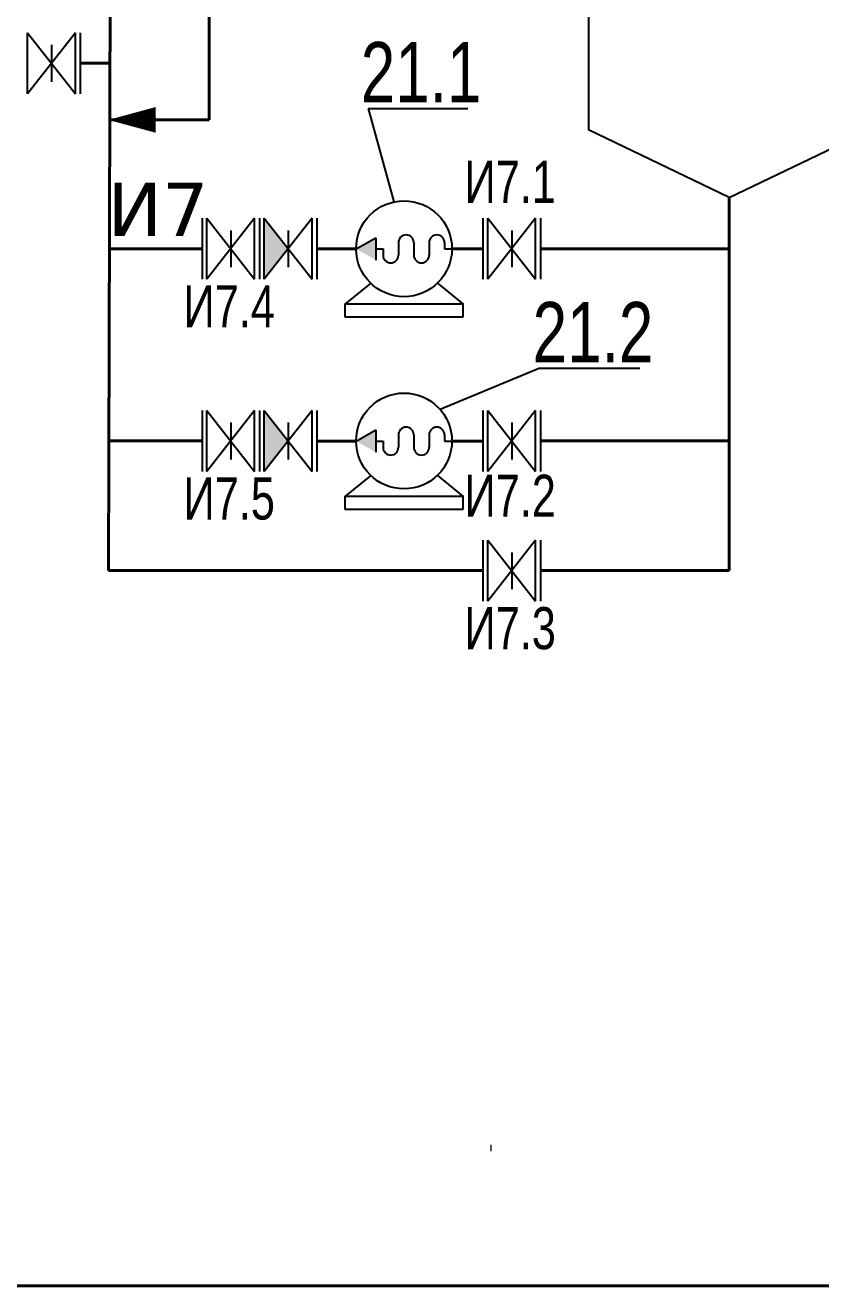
# Model space of a CAD drawing. Extents: x 151310 to 250336, y -70311 to -4848.
# Drawn here: x 225252 to 227484, y -27149 to -23612 of the extents above; entities that cross this region are included whole.
import ezdxf

# ---------------------------------------------------------------- set-up
doc = ezdxf.new("R2010")
doc.units = 0
doc.header["$LTSCALE"] = 300
doc.header["$MEASUREMENT"] = 0
doc.layers.add('1', color=7, linetype='CONTINUOUS')
doc.layers.add('Обозначение задвижек', color=7, linetype='CONTINUOUS')
doc.layers.add('воздух', color=140, linetype='CONTINUOUS', lineweight=15)
doc.layers.add('Запорная арматура', color=7, linetype='CONTINUOUS', lineweight=20)
for name, color, linetype, lineweight, true_color in [('И7', 7, 'CONTINUOUS', 40, 0x1e0a00), ('К10', 7, 'CONTINUOUS', 40, 0x006e00), ('Р2', 7, 'CONTINUOUS', 40, 0xa000a0)]:
    doc.layers.add(name, color=color, linetype=linetype, lineweight=lineweight, true_color=true_color)
doc.styles.add('MONARCH', font='monarch', dxfattribs={"width": 0.77})

msp = doc.modelspace()

# ---------------------------------------------------------------- hatches: boundary and pattern name
at = {"layer": '1', "ltscale": 0.4}
h = msp.add_hatch(color=256, dxfattribs=at)
h.dxf.hatch_style = 1
h.paths.add_polyline_path([(225922.1, -24325.1), (225989.3, -24239.5), (225922.1, -24153.9)])
at = {"layer": '1', "ltscale": 0.3}
h = msp.add_hatch(color=124, dxfattribs=at)
h.dxf.hatch_style = 1
h.paths.add_polyline_path([(226180, -24240), (226235.7, -24208.4), (226235.7, -24271.2)])
at = {"layer": '1', "ltscale": 0.4}
h = msp.add_hatch(color=256, dxfattribs=at)
h.dxf.hatch_style = 1
h.paths.add_polyline_path([(225922.1, -24864.2), (225989.3, -24778.6), (225922.1, -24693)])
at = {"layer": '1', "ltscale": 0.3}
h = msp.add_hatch(color=124, dxfattribs=at)
h.dxf.hatch_style = 1
h.paths.add_polyline_path([(226180, -24779.2), (226235.7, -24747.5), (226235.7, -24810.4)])

# ---------------------------------------------------------------- linework, layer by layer
at = {"layer": '1', "ltscale": 0.4}
for p, q in [((226831.6, -23371.8), (226831.6, -23905.6)), ((226213.3, -23845.6), (226286.2, -24108)), ((227227, -24095.4), (226831.6, -23905.6)), ((227227, -24095.4), (227622.3, -23905.6)), ((226695.6, -24574.8), (226415.6, -24690))]:
    msp.add_line(p, q, dxfattribs=at)
at = {"layer": '1'}
for p, q in [((225258.3, -23804.5), (225258.3, -23633.2)), ((225258.3, -23633.2), (225392.5, -23804.5)), ((225392.5, -23633.2), (225258.3, -23804.5)), ((225392.5, -23804.5), (225392.5, -23633.2)), ((225405.9, -23633.2), (225405.9, -23804.5)), ((225325.4, -23667.5), (225325.4, -23770.2)), ((225325.4, -23667.5), (225325.4, -23770.8)), ((225747.6, -24153.9), (225747.6, -24325.1)), ((225761, -24325.1), (225761, -24153.9)), ((225761, -24153.9), (225895.3, -24325.1)), ((225895.3, -24153.9), (225761, -24325.1)), ((225895.3, -24325.1), (225895.3, -24153.9)), ((225908.7, -24153.9), (225908.7, -24325.1)), ((225922.1, -24325.1), (225922.1, -24153.9)), ((225922.1, -24153.9), (226056.4, -24325.1)), ((226056.4, -24153.9), (225922.1, -24325.1)), ((226056.4, -24325.1), (226056.4, -24153.9)), ((226069.8, -24153.9), (226069.8, -24325.1)), ((226535.9, -24153.9), (226535.9, -24325.1)), ((226549.3, -24325.1), (226549.3, -24153.9)), ((226549.3, -24153.9), (226683.6, -24325.1)), ((226683.6, -24153.9), (226549.3, -24325.1)), ((226683.6, -24325.1), (226683.6, -24153.9)), ((226697, -24153.9), (226697, -24325.1)), ((225828.1, -24188.1), (225828.1, -24290.9)), ((225828.1, -24188.1), (225828.1, -24291.4)), ((225989.3, -24188.1), (225989.3, -24290.9)), ((225989.3, -24188.1), (225989.3, -24291.4)), ((226616.4, -24188.1), (226616.4, -24290.9)), ((226616.4, -24188.1), (226616.4, -24291.4)), ((225747.6, -24693), (225747.6, -24864.2)), ((225761, -24864.2), (225761, -24693)), ((225761, -24693), (225895.3, -24864.2)), ((225895.3, -24693), (225761, -24864.2)), ((225895.3, -24864.2), (225895.3, -24693)), ((225908.7, -24693), (225908.7, -24864.2)), ((225922.1, -24864.2), (225922.1, -24693)), ((225922.1, -24693), (226056.4, -24864.2)), ((226056.4, -24693), (225922.1, -24864.2)), ((226056.4, -24864.2), (226056.4, -24693)), ((226069.8, -24693), (226069.8, -24864.2)), ((226535.9, -24693), (226535.9, -24864.2)), ((226549.3, -24864.2), (226549.3, -24693)), ((226549.3, -24693), (226683.6, -24864.2)), ((226683.6, -24693), (226549.3, -24864.2)), ((226683.6, -24864.2), (226683.6, -24693)), ((226697, -24693), (226697, -24864.2)), ((225828.1, -24727.2), (225828.1, -24830)), ((225828.1, -24727.2), (225828.1, -24830.5)), ((225989.3, -24727.2), (225989.3, -24830)), ((225989.3, -24727.2), (225989.3, -24830.5)), ((226616.4, -24727.2), (226616.4, -24830)), ((226616.4, -24727.2), (226616.4, -24830.5)), ((226535.9, -25056.8), (226535.9, -25228)), ((226549.3, -25228), (226549.3, -25056.8)), ((226549.3, -25056.8), (226683.6, -25228)), ((226683.6, -25056.8), (226549.3, -25228)), ((226683.6, -25228), (226683.6, -25056.8)), ((226697, -25056.8), (226697, -25228)), ((226616.4, -25091), (226616.4, -25193.8)), ((226616.4, -25091), (226616.4, -25194.3))]:
    msp.add_line(p, q, dxfattribs=at)
at = {"layer": '1', "color": 124}
for p, q in [((226180, -24240), (226235.7, -24208.4)), ((226220.8, -24335.9), (226148.6, -24394.8)), ((226408.1, -24335.9), (226480.2, -24394.8)), ((226180, -24779.2), (226235.7, -24747.5)), ((226220.8, -24875), (226148.6, -24934)), ((226408.1, -24875), (226480.2, -24934))]:
    msp.add_line(p, q, dxfattribs=at)
at = {"layer": '1', "color": 124, "ltscale": 0.3}
for p, q in [((226235.7, -24208.4), (226235.7, -24271.2)), ((226148.6, -24430.7), (226480.2, -24430.7)), ((226235.7, -24747.5), (226235.7, -24810.4)), ((226148.6, -24969.9), (226480.2, -24969.9))]:
    msp.add_line(p, q, dxfattribs=at)
at = {"layer": '1', "color": 124, "ltscale": 0.4}
for p, q in [((226298.7, -24222.2), (226298.7, -24257.3)), ((226341.8, -24222.2), (226341.8, -24257.3)), ((226384.9, -24222.2), (226384.9, -24257.3)), ((226428, -24222.2), (226428, -24239.7)), ((226235.7, -24239.7), (226255.5, -24239.7)), ((226255.5, -24239.7), (226255.5, -24257.3)), ((226428, -24239.7), (226448.8, -24239.7)), ((226235.7, -24778.9), (226255.5, -24778.9)), ((226255.5, -24778.9), (226255.5, -24796.4)), ((226298.7, -24761.3), (226298.7, -24796.4)), ((226341.8, -24761.3), (226341.8, -24796.4)), ((226384.9, -24761.3), (226384.9, -24796.4)), ((226428, -24761.3), (226428, -24778.9)), ((226428, -24778.9), (226448.8, -24778.9))]:
    msp.add_line(p, q, dxfattribs=at)
at = {"layer": '1', "color": 124}
for points in [[(226480.2, -24430.7), (226480.2, -24394.8), (226148.6, -24394.8), (226148.6, -24430.7)], [(226480.2, -24969.9), (226480.2, -24934), (226148.6, -24934), (226148.6, -24969.9)]]:
    msp.add_lwpolyline(points, dxfattribs=at)
for centre in [(226314.4, -24239.4), (226314.4, -24778.6)]:
    msp.add_circle(centre, 134.4, dxfattribs=at)
at = {"layer": '1', "color": 124, "ltscale": 0.4}
for centre, start, end in [((226320.2, -24222.2), 0, 180), ((226406.5, -24222.2), 0, 180), ((226277.1, -24257.3), 180, 0), ((226363.4, -24257.3), 180, 0), ((226320.2, -24761.3), 0, 180), ((226406.5, -24761.3), 0, 180), ((226277.1, -24796.4), 180, 0), ((226363.4, -24796.4), 180, 0)]:
    msp.add_arc(centre, 21.6, start, end, dxfattribs=at)
at = {"layer": 'воздух', "color": 1, "ltscale": 0.4}
msp.add_line((226557.7, -26752.7), (226557.7, -26770.9), dxfattribs=at)
at = {"layer": 'И7', "ltscale": 0.4}
for p, q in [((225495.1, -22040.8), (225484.9, -25142.4)), ((225405.9, -23718.9), (225484.9, -23719.1)), ((227227, -24095.4), (227227, -25142.4)), ((225747.6, -24239.5), (225484.9, -24239.5)), ((226180, -24240), (226069.8, -24240)), ((226448.8, -24239.7), (226535.9, -24239.7)), ((226697, -24239.5), (227227, -24239.5)), ((225747.6, -24778.6), (225484.9, -24778.6)), ((226180, -24779.2), (226069.8, -24779.2)), ((226448.8, -24778.9), (226535.9, -24778.9)), ((226697, -24778.6), (227227, -24778.6)), ((226535.9, -25142.4), (225484.9, -25142.4)), ((227227, -25142.4), (226697, -25142.4))]:
    msp.add_line(p, q, dxfattribs=at)
at = {"layer": 'К10', "ltscale": 0.4}
msp.add_line((223022.7, -27148.5), (229881, -27148.5), dxfattribs=at)
at = {"layer": 'Обозначение задвижек', "ltscale": 0.4}
for p, q in [((226213.3, -23845.6), (226493.7, -23845.6)), ((226695.6, -24574.8), (226976, -24574.8))]:
    msp.add_line(p, q, dxfattribs=at)
at = {"layer": 'Р2', "ltscale": 0.4}
for p, q in [((225767.5, -22319.6), (225767.5, -23877.9)), ((225767.5, -23877.9), (225484.9, -23877.9))]:
    msp.add_line(p, q, dxfattribs=at)
msp.add_lwpolyline([(225484.9, -23877.9, 0, 72.3, 0), (225617.8, -23877.9, 45.2, 45.2, 0)], format="xyseb", dxfattribs=at)

# ---------------------------------------------------------------- texts
at = {"layer": '1', "ltscale": 0.4, "char_height": 168.91, "attachment_point": 1, "style": 'MONARCH'}
for s, insert in [('21.1', (226193.1, -23659.4)), ('21.2', (226675.3, -24388.7))]:
    msp.add_mtext_dynamic_manual_height_columns(s, width=409.843, gutter_width=879.7, heights=[0], dxfattribs=dict(at, insert=insert))
at = {"layer": 'Запорная арматура', "ltscale": 0.4, "char_height": 118.04, "attachment_point": 1, "style": 'MONARCH'}
for s, insert in [('И7.1', (226484.1, -23992.6)), ('И7.4', (225695.8, -24341.7)), ('И7.5', (225695.8, -24880.9)), ('И7.2', (226484.1, -24873.3)), ('И7.3', (226484.1, -25244.6))]:
    msp.add_mtext_dynamic_manual_height_columns(s, width=286.336, gutter_width=44263.9, heights=[0], dxfattribs=dict(at, insert=insert))
at = {"layer": 'И7', "ltscale": 15, "insert": (225766.1, -24054.2), "char_height": 149.289, "width": 304.377, "attachment_point": 3}
msp.add_mtext('{\\fVerdana|b0|i0|c204|p34;И7}', dxfattribs=at)

doc.saveas('drawing.dxf')
